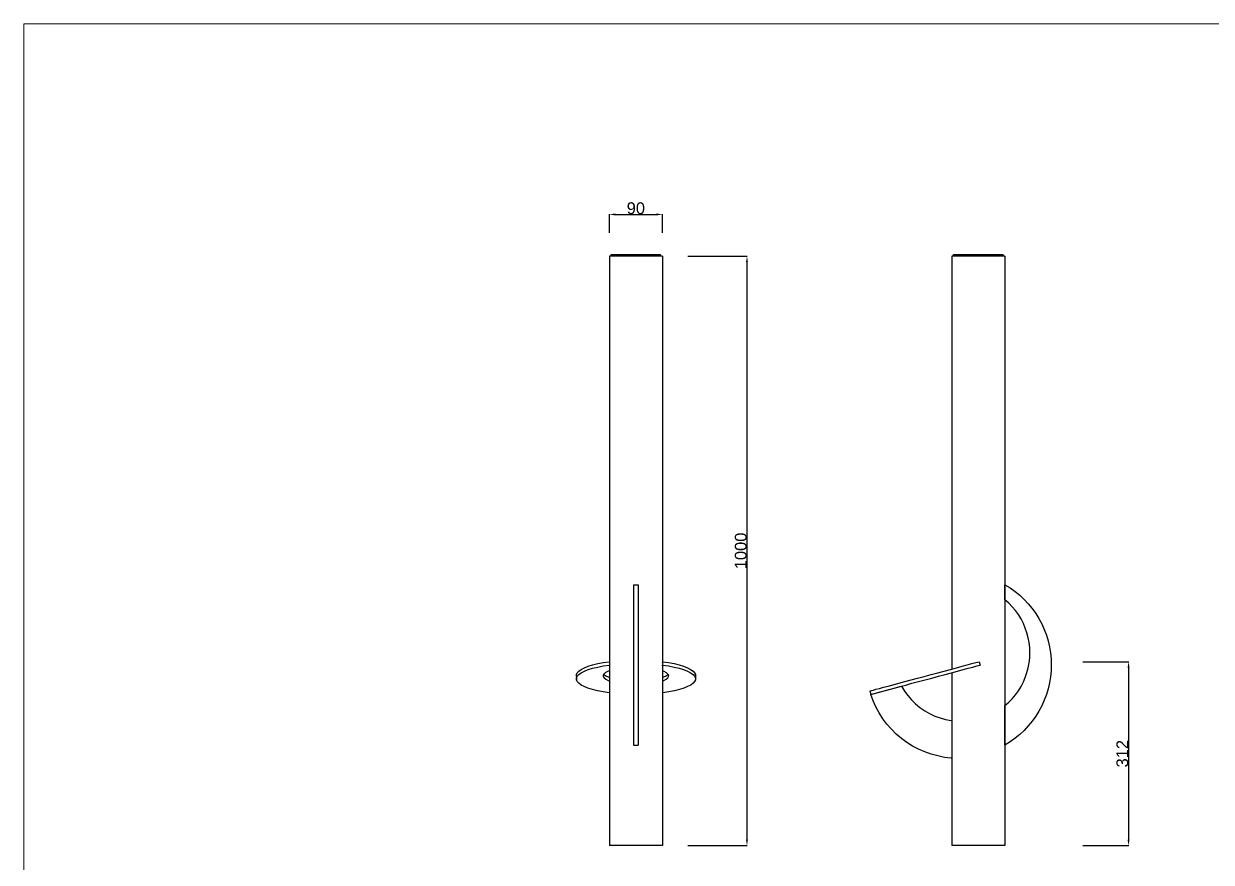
# Model space of a CAD drawing. Header units: millimetres. Extents: x 0 to 4030, y 0 to 2816.
# Drawn here: x 0 to 2015, y 1393 to 2816 of the extents above; entities that cross this region are included whole.
import ezdxf

# ---------------------------------------------------------------- set-up
doc = ezdxf.new("R2010")
doc.units = ezdxf.units.MM
doc.header["$MEASUREMENT"] = 0
doc.layers.add('Domyślny', color=7, linetype='Continuous', true_color=0x000000)
doc.layers.add('Utwórz2D linie widoczne', color=7, linetype='Continuous', true_color=0x000000)
doc.styles.add('Arial', font='arial.ttf')
doc.dimstyles.new('Domyślny', dxfattribs={"dimtxt": 20, "dimasz": 10, "dimexe": 0.5, "dimexo": 0.5, "dimgap": 0.25, "dimtad": 1, "dimtoh": 1, "dimdec": 0, "dimzin": 1, "dimdsep": 46, "dimtxsty": 'Arial', "dimcen": 0.5, "dimazin": 0, "dimtfac": 1, "dimtdec": 4, "dimtix": 1, "dimtmove": 1, "dimatfit": 3, "dimfxl": 0, "dimtolj": 1, "dimtzin": 1, "dimarcsym": 0})

# ---------------------------------------------------------------- blocks, each defined once
blk = doc.blocks.new('*D1')
at = {"layer": 'Defpoints', "color": 0}
for p in [(1126.2, 2421.2), (1126.2, 1421.2), (1227.3, 1421.2)]:
    blk.add_point(p, dxfattribs=at)
at = {"layer": 'Domyślny', "color": 0, "lineweight": -2}
for p, q in [((1126.7, 2421.2), (1227.8, 2421.2)), ((1227.3, 2411.2), (1227.3, 1431.2)), ((1126.7, 1421.2), (1227.8, 1421.2))]:
    blk.add_line(p, q, dxfattribs=at)
at = {"layer": 'Domyślny', "color": 0}
for points in [[(1228.9, 2411.2), (1225.6, 2411.2), (1227.3, 2421.2)], [(1225.6, 1431.2), (1228.9, 1431.2), (1227.3, 1421.2)]]:
    blk.add_solid(points, dxfattribs=at)
at = {"layer": 'Domyślny', "color": 0, "insert": (1216.8, 1921.2), "char_height": 20, "attachment_point": 5, "rotation": 90, "style": 'Arial'}
blk.add_mtext('\\A1;1000', dxfattribs=at)
blk = doc.blocks.new('*D2')
at = {"layer": 'Defpoints', "color": 0}
for p in [(1796.9, 1733.3), (1796.9, 1421.2), (1874.8, 1421.2)]:
    blk.add_point(p, dxfattribs=at)
at = {"layer": 'Domyślny', "color": 0, "lineweight": -2}
for p, q in [((1797.4, 1733.3), (1875.3, 1733.3)), ((1874.8, 1723.3), (1874.8, 1431.2)), ((1797.4, 1421.2), (1875.3, 1421.2))]:
    blk.add_line(p, q, dxfattribs=at)
at = {"layer": 'Domyślny', "color": 0}
for points in [[(1876.5, 1723.3), (1873.1, 1723.3), (1874.8, 1733.3)], [(1873.1, 1431.2), (1876.5, 1431.2), (1874.8, 1421.2)]]:
    blk.add_solid(points, dxfattribs=at)
at = {"layer": 'Domyślny', "color": 0, "insert": (1864.3, 1577.2), "char_height": 20, "attachment_point": 5, "rotation": 90, "style": 'Arial'}
blk.add_mtext('\\A1;312', dxfattribs=at)
blk = doc.blocks.new('*D3')
at = {"layer": 'Defpoints', "color": 0}
for p in [(1083.7, 2492.1), (993.7, 2460.4), (1083.7, 2460.4)]:
    blk.add_point(p, dxfattribs=at)
at = {"layer": 'Domyślny', "color": 0, "lineweight": -2}
for p, q in [((993.7, 2460.9), (993.7, 2492.6)), ((1003.7, 2492.1), (1073.7, 2492.1)), ((1083.7, 2460.9), (1083.7, 2492.6))]:
    blk.add_line(p, q, dxfattribs=at)
at = {"layer": 'Domyślny', "color": 0}
for points in [[(1003.7, 2493.8), (1003.7, 2490.5), (993.7, 2492.1)], [(1073.7, 2490.5), (1073.7, 2493.8), (1083.7, 2492.1)]]:
    blk.add_solid(points, dxfattribs=at)
at = {"layer": 'Domyślny', "color": 0, "insert": (1038.7, 2502.6), "char_height": 20, "attachment_point": 5, "style": 'Arial'}
blk.add_mtext('\\A1;90', dxfattribs=at)

msp = doc.modelspace()

# ---------------------------------------------------------------- linework, layer by layer
at = {"layer": 'Domyślny', "color": 18, "lineweight": 15, "true_color": 0x000000}
for p in [(4026.4, 2815.7), (0, 0)]:
    msp.add_line(p, (0, 2815.7), dxfattribs=at)
at = {"layer": 'Domyślny'}
msp.add_line((1574.9, 1633.3), (1574.9, 1569.7), dxfattribs=at)
at = {"layer": 'Utwórz2D linie widoczne'}
for p, q in [((1038.7, 2421.2), (993.7, 2421.2)), ((993.7, 2421.2), (993.7, 1733.3)), ((996.7, 2424.2), (1038.7, 2424.2)), ((996.7, 2421.2), (996.7, 2424.2)), ((1038.7, 2424.2), (1080.7, 2424.2)), ((1083.7, 2421.2), (1038.7, 2421.2)), ((1080.7, 2421.2), (1080.7, 2424.2)), ((1083.7, 2421.2), (1083.7, 1421.2)), ((1664.9, 2421.2), (1574.9, 2421.2)), ((1574.9, 2421.2), (1574.9, 1720.9)), ((1577.9, 2424.2), (1661.9, 2424.2)), ((1577.9, 2421.2), (1577.9, 2424.2)), ((1661.9, 2421.2), (1661.9, 2424.2)), ((1664.9, 2421.2), (1664.9, 1421.2)), ((1034.7, 1863.9), (1042.7, 1863.9)), ((1034.7, 1863.9), (1034.7, 1858.5)), ((1034.7, 1858.5), (1034.7, 1852.5)), ((1042.7, 1863.9), (1042.7, 1858.5)), ((1042.7, 1858.5), (1042.7, 1852.5)), ((1665, 1838.4), (1665, 1863.9)), ((1665, 1863.9), (1673.8, 1858.5)), ((1673.8, 1858.5), (1682.1, 1852.5)), ((1034.7, 1852.5), (1034.7, 1846)), ((1034.7, 1846), (1034.7, 1839)), ((1034.7, 1839), (1034.7, 1831.5)), ((1042.7, 1852.5), (1042.7, 1846)), ((1042.7, 1846), (1042.7, 1839)), ((1042.7, 1839), (1042.7, 1831.5)), ((1671.4, 1832.7), (1665, 1838.4)), ((1682.1, 1852.5), (1690.1, 1846)), ((1690.1, 1846), (1697.6, 1839)), ((1697.6, 1839), (1704.6, 1831.5)), ((1034.7, 1831.5), (1034.7, 1823.5)), ((1034.7, 1823.5), (1034.7, 1815.2)), ((1034.7, 1815.2), (1034.7, 1806.5)), ((1042.7, 1831.5), (1042.7, 1823.5)), ((1042.7, 1823.5), (1042.7, 1815.2)), ((1042.7, 1815.2), (1042.7, 1806.5)), ((1677.4, 1826.6), (1671.4, 1832.7)), ((1682.9, 1820), (1677.4, 1826.6)), ((1687.9, 1813.1), (1682.9, 1820)), ((1704.6, 1831.5), (1711.2, 1823.5)), ((1711.2, 1823.5), (1717.2, 1815.2)), ((1717.2, 1815.2), (1722.6, 1806.5)), ((1034.7, 1806.5), (1034.7, 1797.4)), ((1034.7, 1797.4), (1034.7, 1788)), ((1042.7, 1806.5), (1042.7, 1797.4)), ((1042.7, 1797.4), (1042.7, 1788)), ((1692.3, 1805.8), (1687.9, 1813.1)), ((1696.3, 1798.2), (1692.3, 1805.8)), ((1699.6, 1790.3), (1696.3, 1798.2)), ((1722.6, 1806.5), (1727.5, 1797.4)), ((1727.5, 1797.4), (1731.7, 1788)), ((1034.7, 1788), (1034.7, 1778.4)), ((1034.7, 1778.4), (1034.7, 1768.6)), ((1042.7, 1788), (1042.7, 1778.4)), ((1042.7, 1778.4), (1042.7, 1768.6)), ((1702.4, 1782.2), (1699.6, 1790.3)), ((1704.6, 1774), (1702.4, 1782.2)), ((1706.1, 1765.6), (1704.6, 1774)), ((1731.7, 1788), (1735.3, 1778.4)), ((1735.3, 1778.4), (1738.3, 1768.6)), ((1034.7, 1768.6), (1034.7, 1758.6)), ((1034.7, 1758.6), (1034.7, 1748.4)), ((1042.7, 1768.6), (1042.7, 1758.6)), ((1042.7, 1758.6), (1042.7, 1748.4)), ((1707.1, 1757.1), (1706.1, 1765.6)), ((1707.4, 1748.5), (1707.1, 1757.1)), ((1738.3, 1768.6), (1740.7, 1758.6)), ((1740.7, 1758.6), (1742.3, 1748.4)), ((983.5, 1731.8), (993.7, 1733.3)), ((993.7, 1733.3), (993.7, 1727.5)), ((1034.7, 1748.4), (1034.7, 1738.2)), ((1034.7, 1738.2), (1034.7, 1727.9)), ((1042.7, 1748.4), (1042.7, 1738.2)), ((1042.7, 1738.2), (1042.7, 1727.9)), ((1083.8, 1733.3), (1094, 1731.8)), ((1083.8, 1733.3), (1083.8, 1727.5)), ((1615.6, 1731.8), (1621.3, 1733.3)), ((1621.3, 1733.3), (1622.8, 1727.5)), ((1706.1, 1731.5), (1707.1, 1740)), ((1707.1, 1740), (1707.4, 1748.5)), ((1742.3, 1748.4), (1743.3, 1738.2)), ((1743.3, 1738.2), (1743.7, 1727.9)), ((937.7, 1711.4), (939.1, 1714.5)), ((939.1, 1714.5), (941.9, 1717.4)), ((941.9, 1717.4), (945.9, 1720.3)), ((941.9, 1711.6), (945.9, 1714.5)), ((945.9, 1720.3), (951.3, 1723)), ((945.9, 1714.5), (951.3, 1717.2)), ((951.3, 1723), (957.8, 1725.6)), ((951.3, 1717.2), (957.8, 1719.8)), ((957.8, 1725.6), (965.4, 1727.9)), ((957.8, 1719.8), (965.4, 1722.1)), ((965.4, 1727.9), (974, 1730)), ((965.4, 1722.1), (974, 1724.2)), ((974, 1730), (983.5, 1731.8)), ((974, 1724.2), (983.5, 1726)), ((983.5, 1726), (993.8, 1727.5)), ((986.9, 1714.5), (984.4, 1712.4)), ((990.6, 1716.5), (986.9, 1714.5)), ((993.7, 1717.7), (990.6, 1716.5)), ((993.7, 1727.5), (993.7, 1421.2)), ((1034.7, 1727.9), (1034.7, 1717.6)), ((1034.7, 1717.6), (1034.7, 1707.4)), ((1042.7, 1731.5), (1042.8, 1731.5)), ((1042.7, 1727.9), (1042.7, 1717.6)), ((1042.7, 1717.6), (1042.7, 1707.4)), ((1083.7, 1732.1), (1083.8, 1732.7)), ((1083.7, 1726.3), (1083.8, 1727)), ((1086.9, 1716.5), (1083.7, 1717.7)), ((1083.8, 1727.5), (1094, 1726)), ((1083.8, 1727), (1083.8, 1727.5)), ((1090.7, 1714.5), (1086.9, 1716.5)), ((1093.2, 1712.4), (1090.7, 1714.5)), ((1094, 1731.8), (1103.5, 1730)), ((1094, 1726), (1103.5, 1724.2)), ((1103.5, 1730), (1112.1, 1727.9)), ((1103.5, 1724.2), (1112.1, 1722.1)), ((1112.1, 1727.9), (1119.8, 1725.6)), ((1112.1, 1722.1), (1119.8, 1719.8)), ((1119.8, 1725.6), (1126.3, 1723)), ((1119.8, 1719.8), (1126.3, 1717.2)), ((1126.3, 1723), (1131.6, 1720.3)), ((1126.3, 1717.2), (1131.6, 1714.5)), ((1131.6, 1720.3), (1135.7, 1717.4)), ((1131.6, 1714.5), (1135.7, 1711.6)), ((1135.7, 1717.4), (1138.4, 1714.5)), ((1138.4, 1714.5), (1139.8, 1711.4)), ((1539.6, 1711.4), (1550.9, 1714.5)), ((1550.9, 1714.5), (1562, 1717.4)), ((1562, 1717.4), (1572.7, 1720.3)), ((1563.6, 1711.6), (1574.2, 1714.5)), ((1572.7, 1720.3), (1582.9, 1723)), ((1574.2, 1714.5), (1584.4, 1717.2)), ((1574.9, 1714.7), (1574.9, 1633.3)), ((1582.9, 1723), (1592.4, 1725.6)), ((1584.4, 1717.2), (1593.9, 1719.8)), ((1592.4, 1725.6), (1601.1, 1727.9)), ((1593.9, 1719.8), (1602.6, 1722.1)), ((1601.1, 1727.9), (1608.8, 1730)), ((1602.6, 1722.1), (1610.4, 1724.2)), ((1608.8, 1730), (1615.6, 1731.8)), ((1610.4, 1724.2), (1617.2, 1726)), ((1617.2, 1726), (1622.8, 1727.5)), ((1699.6, 1706.7), (1702.4, 1714.8)), ((1702.4, 1714.8), (1704.6, 1723.1)), ((1704.6, 1723.1), (1706.1, 1731.5)), ((1743.3, 1717.6), (1742.3, 1707.4)), ((1743.7, 1727.9), (1743.3, 1717.6)), ((937.7, 1708.4), (937.7, 1711.4)), ((937.7, 1705.6), (939.1, 1708.7)), ((937.7, 1708.4), (937.7, 1702.6)), ((937.7, 1702.6), (937.7, 1705.6)), ((939, 1699.6), (937.7, 1702.6)), ((941.7, 1696.6), (939, 1699.6)), ((939.1, 1708.7), (941.9, 1711.6)), ((945.7, 1693.7), (941.7, 1696.6)), ((951, 1691), (945.7, 1693.7)), ((984.4, 1712.4), (983.2, 1710.2)), ((983.2, 1710.2), (983.3, 1707.9)), ((983.3, 1707.9), (984.8, 1705.7)), ((984.3, 1712.2), (984.8, 1711.5)), ((984.8, 1711.5), (987.6, 1709.4)), ((984.8, 1705.7), (987.6, 1703.6)), ((987.6, 1709.4), (991.6, 1707.4)), ((987.6, 1703.6), (991.6, 1701.6)), ((991.6, 1707.4), (993.7, 1706.7)), ((991.6, 1701.6), (993.7, 1700.9)), ((1034.7, 1707.4), (1034.7, 1697.2)), ((1034.7, 1697.2), (1034.7, 1687.2)), ((1042.7, 1707.4), (1042.7, 1697.2)), ((1042.7, 1697.2), (1042.7, 1687.2)), ((1083.7, 1706.6), (1085.9, 1707.4)), ((1083.7, 1700.8), (1085.9, 1701.6)), ((1085.9, 1707.4), (1090, 1709.4)), ((1085.9, 1701.6), (1090, 1703.6)), ((1090, 1709.4), (1092.7, 1711.5)), ((1090, 1703.6), (1092.7, 1705.7)), ((1092.7, 1711.5), (1093.2, 1712.2)), ((1092.7, 1705.7), (1094.2, 1707.9)), ((1094.4, 1710.2), (1093.2, 1712.4)), ((1094.2, 1707.9), (1094.4, 1710.2)), ((1131.8, 1693.7), (1126.6, 1691)), ((1135.9, 1696.6), (1131.8, 1693.7)), ((1135.7, 1711.6), (1138.4, 1708.7)), ((1138.5, 1699.6), (1135.9, 1696.6)), ((1138.4, 1708.7), (1139.8, 1705.6)), ((1139.9, 1702.6), (1138.5, 1699.6)), ((1139.8, 1711.4), (1139.9, 1708.4)), ((1139.8, 1705.6), (1139.9, 1702.6)), ((1139.9, 1708.4), (1139.9, 1702.6)), ((1466.6, 1691.9), (1475.3, 1694.2)), ((1475.3, 1694.2), (1484.9, 1696.8)), ((1484.9, 1696.8), (1495.1, 1699.5)), ((1486.4, 1691), (1496.6, 1693.7)), ((1495.1, 1699.5), (1505.8, 1702.4)), ((1496.6, 1693.7), (1507.3, 1696.6)), ((1505.8, 1702.4), (1516.9, 1705.3)), ((1507.3, 1696.6), (1518.4, 1699.6)), ((1516.9, 1705.3), (1528.2, 1708.4)), ((1518.4, 1699.6), (1529.8, 1702.6)), ((1528.2, 1708.4), (1539.6, 1711.4)), ((1529.8, 1702.6), (1541.2, 1705.6)), ((1541.2, 1705.6), (1552.5, 1708.7)), ((1552.5, 1708.7), (1563.6, 1711.6)), ((1692.3, 1691.3), (1696.3, 1698.9)), ((1696.3, 1698.9), (1699.6, 1706.7)), ((1740.7, 1697.2), (1738.3, 1687.2)), ((1742.3, 1707.4), (1740.7, 1697.2)), ((957.4, 1688.4), (951, 1691)), ((965, 1686.1), (957.4, 1688.4)), ((973.6, 1684), (965, 1686.1)), ((983, 1682.2), (973.6, 1684)), ((993.2, 1680.6), (983, 1682.2)), ((993.7, 1680.6), (993.2, 1680.6)), ((1034.7, 1687.2), (1034.7, 1677.4)), ((1034.7, 1677.4), (1034.7, 1667.8)), ((1042.7, 1687.2), (1042.7, 1677.4)), ((1042.7, 1677.4), (1042.7, 1667.8)), ((1084.3, 1680.6), (1083.7, 1680.6)), ((1094.5, 1682.2), (1084.3, 1680.6)), ((1104, 1684), (1094.5, 1682.2)), ((1112.5, 1686.1), (1104, 1684)), ((1120.1, 1688.4), (1112.5, 1686.1)), ((1126.6, 1691), (1120.1, 1688.4)), ((1435.8, 1683.6), (1436.5, 1683.8)), ((1435.8, 1683.6), (1437.4, 1677.8)), ((1436.5, 1683.8), (1438.5, 1684.3)), ((1437.4, 1677.8), (1438, 1678)), ((1437.6, 1677.8), (1489.3, 1691.7)), ((1441.5, 1667), (1437.6, 1677.8)), ((1438, 1678), (1440, 1678.5)), ((1438.5, 1684.3), (1441.7, 1685.2)), ((1440, 1678.5), (1443.3, 1679.4)), ((1441.7, 1685.2), (1446.2, 1686.4)), ((1443.3, 1679.4), (1447.8, 1680.6)), ((1446.2, 1686.4), (1452, 1687.9)), ((1447.8, 1680.6), (1453.5, 1682.2)), ((1452, 1687.9), (1458.8, 1689.8)), ((1453.5, 1682.2), (1460.3, 1684)), ((1458.8, 1689.8), (1466.6, 1691.9)), ((1460.3, 1684), (1468.2, 1686.1)), ((1468.2, 1686.1), (1476.9, 1688.4)), ((1476.9, 1688.4), (1486.4, 1691)), ((1489.3, 1691.7), (1494.3, 1683.4)), ((1494.3, 1683.4), (1500.1, 1675.7)), ((1500.1, 1675.7), (1506.4, 1668.4)), ((1677.4, 1670.5), (1682.9, 1677.1)), ((1682.9, 1677.1), (1687.9, 1684)), ((1687.9, 1684), (1692.3, 1691.3)), ((1735.3, 1677.4), (1731.7, 1667.8)), ((1738.3, 1687.2), (1735.3, 1677.4)), ((1034.7, 1667.8), (1034.7, 1658.4)), ((1034.7, 1658.4), (1034.7, 1649.3)), ((1042.7, 1667.8), (1042.7, 1658.4)), ((1042.7, 1658.4), (1042.7, 1649.3)), ((1446.2, 1656.5), (1441.5, 1667)), ((1451.7, 1646.3), (1446.2, 1656.5)), ((1506.4, 1668.4), (1513.4, 1661.7)), ((1513.4, 1661.7), (1520.8, 1655.5)), ((1520.8, 1655.5), (1528.8, 1650)), ((1665, 1658.7), (1671.4, 1664.4)), ((1665, 1591.9), (1665, 1658.7)), ((1671.4, 1664.4), (1677.4, 1670.5)), ((1727.5, 1658.4), (1722.6, 1649.3)), ((1731.7, 1667.8), (1727.5, 1658.4)), ((1034.7, 1649.3), (1034.7, 1640.6)), ((1034.7, 1640.6), (1034.7, 1632.2)), ((1034.7, 1632.2), (1034.7, 1624.3)), ((1042.7, 1649.3), (1042.7, 1640.6)), ((1042.7, 1640.6), (1042.7, 1632.2)), ((1042.7, 1632.2), (1042.7, 1624.3)), ((1457.9, 1636.6), (1451.7, 1646.3)), ((1464.8, 1627.4), (1457.9, 1636.6)), ((1528.8, 1650), (1537.2, 1645.2)), ((1537.2, 1645.2), (1545.9, 1641.1)), ((1545.9, 1641.1), (1555, 1637.8)), ((1555, 1637.8), (1564.3, 1635.2)), ((1564.3, 1635.2), (1573.8, 1633.3)), ((1573.8, 1633.3), (1574.9, 1633.3)), ((1711.2, 1632.2), (1704.6, 1624.3)), ((1717.2, 1640.6), (1711.2, 1632.2)), ((1722.6, 1649.3), (1717.2, 1640.6)), ((1034.7, 1624.3), (1034.7, 1616.8)), ((1034.7, 1616.8), (1034.7, 1609.8)), ((1042.7, 1624.3), (1042.7, 1616.8)), ((1042.7, 1616.8), (1042.7, 1609.8)), ((1472.4, 1618.7), (1464.8, 1627.4)), ((1480.6, 1610.6), (1472.4, 1618.7)), ((1697.6, 1616.8), (1690.1, 1609.8)), ((1704.6, 1624.3), (1697.6, 1616.8)), ((1034.7, 1609.8), (1034.7, 1603.3)), ((1034.7, 1603.3), (1034.7, 1597.3)), ((1034.7, 1597.3), (1034.7, 1591.9)), ((1042.7, 1609.8), (1042.7, 1603.3)), ((1042.7, 1603.3), (1042.7, 1597.3)), ((1042.7, 1597.3), (1042.7, 1591.9)), ((1489.3, 1603.1), (1480.6, 1610.6)), ((1498.6, 1596.3), (1489.3, 1603.1)), ((1508.3, 1590.2), (1498.6, 1596.3)), ((1673.8, 1597.3), (1665, 1591.9)), ((1682.1, 1603.3), (1673.8, 1597.3)), ((1690.1, 1609.8), (1682.1, 1603.3)), ((1034.7, 1591.9), (1042.7, 1591.9)), ((1518.5, 1584.8), (1508.3, 1590.2)), ((1529.1, 1580.2), (1518.5, 1584.8)), ((1539.9, 1576.3), (1529.1, 1580.2)), ((1551, 1573.3), (1539.9, 1576.3)), ((1562.3, 1571), (1551, 1573.3)), ((1573.8, 1569.7), (1562.3, 1571)), ((1574.9, 1569.7), (1573.8, 1569.7)), ((1574.9, 1569.7), (1574.9, 1421.2)), ((1038.7, 1421.2), (993.7, 1421.2)), ((1083.7, 1421.2), (1038.7, 1421.2)), ((1664.9, 1421.2), (1574.9, 1421.2))]:
    msp.add_line(p, q, dxfattribs=at)

# ---------------------------------------------------------------- dimensions: what is measured, and where the dimension line sits
at = {"layer": 'Domyślny'}
for p1, p2, distance, picture, middle in [((993.7, 2460.4), (1083.7, 2460.4), 31.8, '*D3', (1038.7, 2502.6)), ((1126.2, 2421.2), (1126.2, 1421.2), 101.1, '*D1', (1216.8, 1921.2)), ((1796.9, 1733.3), (1796.9, 1421.2), 77.9, '*D2', (1864.3, 1577.2))]:
    dim = msp.add_aligned_dim(p1=p1, p2=p2, distance=distance, dimstyle='Domyślny', dxfattribs=at)
    dim.commit()
    dim.dimension.update_dxf_attribs({"geometry": picture, "text_midpoint": middle})

doc.saveas('drawing.dxf')
